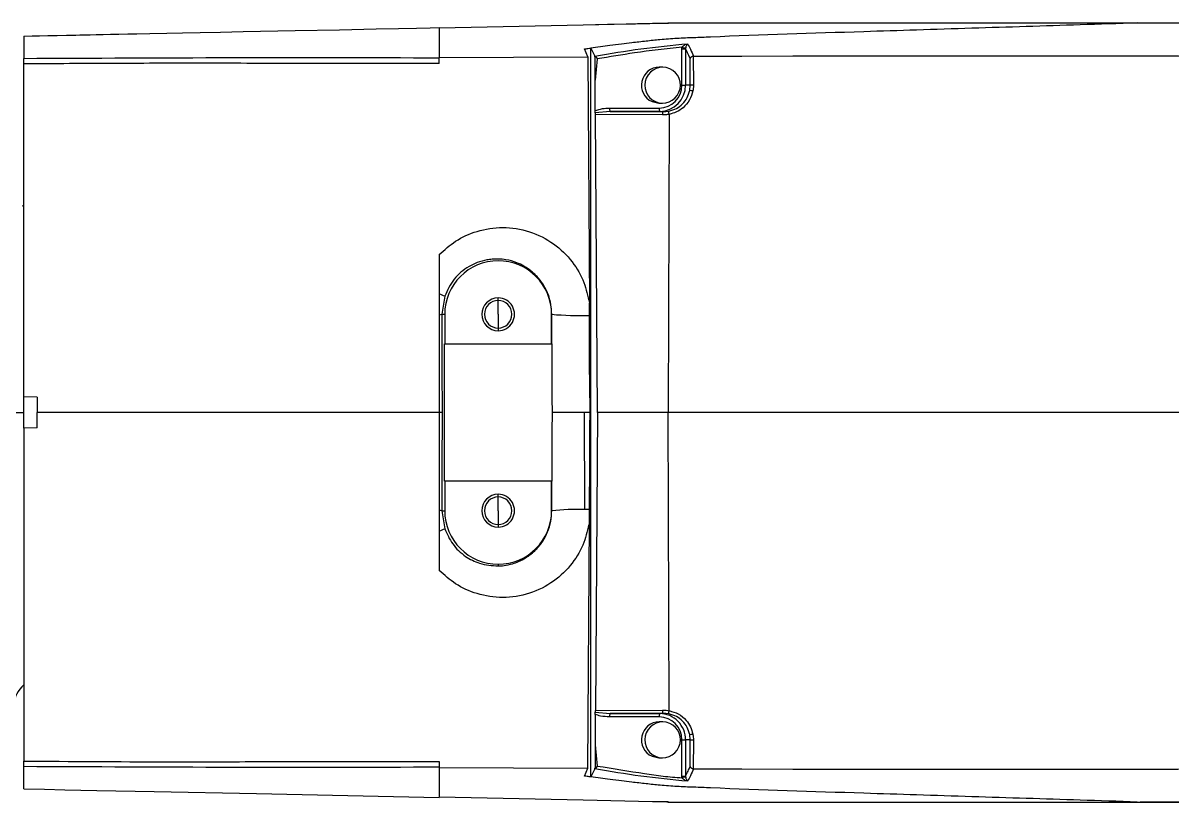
# Model space of a CAD drawing. Header units: millimetres. Extents: x -356 to 237, y 0 to 365.
# Drawn here: x 153.27 to 160.19, y 247.22 to 251.91 of the extents above; entities that cross this region are included whole.
import ezdxf

# ---------------------------------------------------------------- set-up
doc = ezdxf.new("R2010")
doc.units = ezdxf.units.MM

msp = doc.modelspace()

# ---------------------------------------------------------------- linework, layer by layer
at = {"color": 7, "linetype": 'Continuous', "lineweight": 25}
for p, q in [((155.7804, 251.8808), (156.6465, 251.8986)), ((155.7804, 251.8812), (155.7804, 251.8483)), ((157.0645, 251.9072), (157.0871, 251.9077)), ((157.0871, 251.9077), (157.1164, 251.9083)), ((157.1164, 251.9083), (157.1492, 251.909)), ((157.1583, 251.9092), (157.17, 251.9092)), ((157.17, 251.9092), (157.9208, 251.9092)), ((157.9208, 251.9092), (157.9414, 251.9092)), ((157.9414, 251.9092), (159.9814, 251.9092)), ((159.9814, 251.9092), (160.6191, 251.907)), ((159.9814, 251.9092), (166.3472, 251.9092)), ((153.2804, 251.8304), (153.2804, 251.6964)), ((155.7804, 251.8477), (155.7804, 251.7018)), ((156.6738, 251.7059), (156.6535, 251.7532)), ((156.6923, 251.7586), (156.7163, 251.709)), ((156.6923, 247.3747), (156.6923, 251.7586)), ((157.2399, 251.5352), (157.2399, 251.7529)), ((157.2399, 251.7529), (157.2627, 251.7529)), ((157.263, 251.7587), (157.2627, 251.7529)), ((157.2627, 251.7529), (157.2627, 251.5352)), ((153.2804, 251.663), (153.2804, 251.6964)), ((155.7804, 251.7018), (156.6738, 251.7059)), ((155.7804, 251.6656), (155.7804, 251.7018)), ((156.6738, 251.7059), (156.6834, 250.2258)), ((156.7186, 251.5652), (156.7176, 251.7043)), ((156.7312, 251.6929), (156.7186, 251.5652)), ((157.2904, 251.5352), (157.2893, 251.6961)), ((157.3106, 251.7088), (157.3085, 251.7087)), ((157.3085, 251.7087), (157.3097, 251.5358)), ((157.3106, 251.7088), (157.602, 251.7102)), ((157.602, 251.7102), (157.9074, 251.7117)), ((153.2804, 249.6611), (153.2804, 251.663)), ((157.1244, 251.6434), (157.1039, 251.6434)), ((156.7186, 251.3825), (156.7186, 251.5652)), ((157.2399, 251.5352), (157.2627, 251.5352)), ((157.2904, 251.5352), (157.2627, 251.5352)), ((157.2874, 251.5035), (157.2904, 251.5352)), ((156.8044, 251.397), (157.1039, 251.397)), ((157.0608, 251.4361), (157.0813, 251.4361)), ((157.1039, 251.4269), (157.1244, 251.4269)), ((156.8078, 251.3773), (156.7194, 251.369)), ((156.7328, 249.5666), (156.72, 251.3589)), ((157.1232, 251.3564), (156.72, 251.3589)), ((156.8078, 251.3773), (157.1268, 251.3754)), ((157.1073, 251.3773), (156.8078, 251.3773)), ((157.1268, 251.3754), (157.1073, 251.3773)), ((157.1268, 251.3754), (157.1618, 251.3786)), ((157.164, 251.3597), (157.1583, 249.5666)), ((153.2804, 250.8091), (153.2689, 250.8068)), ((155.7804, 250.516), (155.7804, 250.2789)), ((155.7804, 250.2789), (155.7804, 250.155)), ((155.8129, 250.2654), (155.7952, 250.1572)), ((156.1347, 250.2399), (156.1347, 250.2556)), ((156.1347, 250.1572), (156.1347, 250.2399)), ((156.6839, 250.1503), (156.6834, 250.2258)), ((155.7804, 250.155), (155.7804, 249.5666)), ((155.7952, 250.1572), (155.8129, 250.1572)), ((155.8129, 250.1572), (155.8129, 249.98)), ((156.1347, 250.1572), (156.1347, 250.0745)), ((156.4573, 250.1572), (156.4566, 250.1572)), ((156.4566, 249.98), (156.4566, 250.1572)), ((156.4568, 249.98), (156.4573, 250.1572)), ((156.1347, 250.0745), (156.1347, 250.0588)), ((155.8111, 249.1533), (155.8111, 249.98)), ((155.8129, 249.98), (155.8111, 249.98)), ((155.8129, 249.98), (156.4566, 249.98)), ((156.4568, 249.98), (156.4566, 249.98)), ((156.458, 249.98), (156.4591, 249.98)), ((153.3591, 249.6584), (153.2804, 249.6611)), ((153.2804, 249.4722), (153.2804, 249.6611)), ((153.3591, 249.6584), (153.3591, 249.5666)), ((156.6871, 249.6558), (156.6868, 249.5666)), ((156.6871, 249.6558), (156.6877, 249.5666)), ((153.2217, 249.5666), (153.2804, 249.5666)), ((155.7804, 249.5666), (153.3591, 249.5666)), ((153.3591, 249.4749), (153.3591, 249.5666)), ((155.797, 249.5666), (155.7804, 249.5666)), ((155.7804, 249.5666), (155.7804, 248.9783)), ((156.6516, 249.5666), (156.4609, 249.5666)), ((156.6516, 249.5666), (156.6534, 248.983)), ((156.6868, 249.5666), (156.6516, 249.5666)), ((156.6877, 249.5666), (156.6868, 249.5666)), ((156.6868, 249.5666), (156.6871, 249.4775)), ((156.6871, 249.4775), (156.6877, 249.5666)), ((156.7328, 249.5666), (156.72, 247.7744)), ((157.1583, 249.5666), (156.7328, 249.5666)), ((164.1662, 249.5666), (157.1583, 249.5666)), ((157.164, 247.7736), (157.1583, 249.5666)), ((153.3591, 249.4749), (153.2804, 249.4722)), ((153.2804, 249.4722), (153.2804, 247.4703)), ((155.8111, 249.1533), (155.8129, 249.1533)), ((155.8129, 249.1533), (155.8129, 248.9761)), ((156.4566, 249.1533), (155.8129, 249.1533)), ((156.4566, 248.9761), (156.4566, 249.1533)), ((156.4566, 249.1533), (156.4568, 249.1533)), ((156.4573, 248.9761), (156.4568, 249.1533)), ((156.4591, 249.1533), (156.458, 249.1533)), ((156.1347, 249.0588), (156.1347, 249.0745)), ((156.1347, 248.9761), (156.1347, 249.0588)), ((155.7804, 248.9783), (155.7804, 248.8544)), ((155.7952, 248.9761), (155.8129, 248.9761)), ((155.7952, 248.9761), (155.8129, 248.8679)), ((156.1347, 248.9761), (156.1347, 248.8934)), ((156.4573, 248.9761), (156.4566, 248.9761)), ((156.6834, 248.9075), (156.6839, 248.983)), ((156.6738, 247.4274), (156.6834, 248.9075)), ((155.7804, 248.8544), (155.7804, 248.6173)), ((156.1347, 248.8934), (156.1347, 248.8777)), ((156.1347, 248.6542), (156.1347, 248.6436)), ((156.7186, 247.7508), (156.7186, 247.5681)), ((156.7194, 247.7643), (156.8078, 247.756)), ((156.72, 247.7744), (157.1232, 247.7769)), ((157.1039, 247.7363), (156.8044, 247.7363)), ((157.1268, 247.7579), (156.8078, 247.756)), ((156.8078, 247.756), (157.1073, 247.756)), ((157.1268, 247.7579), (157.1073, 247.756)), ((157.1618, 247.7547), (157.1268, 247.7579)), ((157.1244, 247.7064), (157.1039, 247.7064)), ((157.2399, 247.3804), (157.2399, 247.5981)), ((157.2399, 247.5981), (157.2627, 247.5981)), ((157.2904, 247.5981), (157.2627, 247.5981)), ((157.2627, 247.5981), (157.2627, 247.3804)), ((157.2904, 247.5981), (157.2874, 247.6298)), ((157.2893, 247.4372), (157.2904, 247.5981)), ((157.3097, 247.5975), (157.3085, 247.4246)), ((156.7186, 247.5681), (156.7176, 247.429)), ((156.7186, 247.5681), (156.7312, 247.4404)), ((153.2804, 247.4369), (153.2804, 247.4703)), ((155.7804, 247.4677), (155.7804, 247.4315)), ((157.0608, 247.4991), (157.0813, 247.4991)), ((157.1039, 247.4899), (157.1244, 247.4899)), ((153.2804, 247.3029), (153.2804, 247.4369)), ((155.7804, 247.4315), (155.7804, 247.2856)), ((155.7804, 247.4315), (156.6738, 247.4274)), ((156.6535, 247.3801), (156.6738, 247.4274)), ((156.7163, 247.4243), (156.6923, 247.3747)), ((157.2399, 247.3804), (157.2627, 247.3804)), ((157.2627, 247.3804), (157.263, 247.3746)), ((157.3085, 247.4246), (157.3106, 247.4245)), ((157.3106, 247.4245), (157.602, 247.423)), ((157.602, 247.423), (157.9074, 247.4216)), ((157.9074, 247.4216), (160.0922, 247.4213)), ((155.7804, 247.285), (155.7804, 247.2521)), ((156.6465, 247.2347), (155.7804, 247.2525)), ((157.0645, 247.2261), (156.6467, 247.2347)), ((157.1164, 247.225), (157.0871, 247.2256)), ((157.1492, 247.2243), (157.1164, 247.225)), ((157.1583, 247.2241), (157.17, 247.2241)), ((157.17, 247.2241), (157.9208, 247.2241)), ((157.9208, 247.2241), (157.9414, 247.2241)), ((157.9414, 247.2241), (159.9814, 247.2241)), ((159.9814, 247.2241), (166.3472, 247.2241))]:
    msp.add_line(p, q, dxfattribs=at)
at = {"color": 7, "linetype": 'Continuous', "lineweight": 25, "flags": 128}
for points in [[(153.2804, 251.8304), (153.3292, 251.8314), (153.374, 251.8323), (153.4242, 251.8333), (153.4801, 251.8345), (153.5361, 251.8356), (153.5922, 251.8368), (153.6169, 251.8373), (153.6458, 251.8378), (153.6787, 251.8385), (153.7158, 251.8393), (153.757, 251.8401), (153.8024, 251.841), (153.8519, 251.842), (153.9054, 251.8431), (153.959, 251.8442), (154.0373, 251.8458), (154.1405, 251.8479), (154.2342, 251.8498), (154.3418, 251.852), (154.4634, 251.8544), (154.5989, 251.8572), (154.9131, 251.8636), (155.1805, 251.869), (155.4008, 251.8735), (155.5353, 251.8762), (155.6434, 251.8784), (155.7251, 251.8801), (155.7804, 251.8812)], [(156.6467, 251.8986), (156.9278, 251.9044), (157.0645, 251.9072)], [(156.6467, 251.8986), (156.7918, 251.9016), (156.9055, 251.9039)], [(157.0608, 251.4361), (157.1014, 251.4269), (157.1039, 251.4269)], [(155.7952, 250.1572), (155.7962, 249.8265), (155.797, 249.5666)], [(156.6871, 249.6558), (156.6853, 249.9322), (156.6839, 250.1503)], [(155.797, 249.5666), (155.796, 249.2359), (155.7952, 248.9761)], [(156.6839, 248.983), (156.6857, 249.2604), (156.6871, 249.4775)], [(157.0608, 247.4991), (157.1014, 247.4899), (157.1039, 247.4899)], [(153.2804, 247.3029), (153.4039, 247.3004), (153.5269, 247.2979), (153.72, 247.2939), (154.065, 247.2869), (154.681, 247.2744), (155.7804, 247.2521)]]:
    msp.add_lwpolyline(points, dxfattribs=at)
at = {"color": 7, "linetype": 'Continuous', "lineweight": 25}
for centre, radius, start, end in [((157.3005, 251.984), 0.2284, 254.96722, 260.56368), ((157.1055, 251.535), 0.1085, 90.84841, 245.632), ((157.1252, 251.5348), 0.108, 66.92216, 245.97905), ((157.1236, 251.5355), 0.108, 246.92675, 65.97446), ((157.1029, 251.5341), 0.1371, 270.4395, 0.4393), ((157.1061, 251.534), 0.1566, 270.43847, 0.43715), ((157.3075, 251.3261), 0.2097, 89.4015, 94.68733), ((157.2621, 251.2955), 0.2095, 77.79546, 83.04977), ((156.8364, 251.3923), 0.0323, 171.67275, 207.70352), ((157.136, 251.3924), 0.0324, 171.72383, 207.59935), ((157.1532, 251.3606), 0.0303, 150.73249, 187.94103), ((156.1347, 250.1572), 0.3219, 0.00021, 179.99979), ((155.6882, 250.0113), 0.283, 63.85419, 70.9999), ((156.1347, 250.1572), 0.0984, 90.0041, 269.9959), ((156.1347, 250.1572), 0.0827, 90, 270), ((156.1347, 250.1572), 0.0984, 269.99863, 90.00137), ((156.1347, 250.1572), 0.0827, 270, 90), ((155.7773, 250.226), 0.0711, 272.51362, 284.57639), ((156.632, 252.176), 2.0263, 265.05289, 271.46629), ((156.1347, 248.9761), 0.0984, 90.0041, 269.9959), ((156.1347, 248.9761), 0.0827, 90, 270), ((156.1347, 248.9761), 0.0984, 269.99863, 90.00137), ((156.1347, 248.9761), 0.0827, 270, 90), ((155.7771, 248.9064), 0.0719, 75.4949, 87.41509), ((156.1347, 248.9761), 0.3219, 180.00075, 269.99842), ((156.1347, 248.9761), 0.3219, 269.99991, 359.99925), ((156.6152, 247.2724), 1.711, 88.71965, 95.29389), ((156.6702, 243.79), 5.193, 89.84939, 90.18588), ((155.6876, 249.1236), 0.2847, 289.01478, 296.11704), ((153.3791, 247.8061), 0.1574, 128.84438, 180.00854), ((156.8364, 247.741), 0.0323, 152.30102, 188.32271), ((157.136, 247.7409), 0.0324, 152.40518, 188.27165), ((157.1029, 247.5992), 0.1371, 359.55988, 89.55937), ((157.1061, 247.5993), 0.1566, 359.56116, 89.56152), ((157.1532, 247.7727), 0.0303, 172.05897, 209.26751), ((157.1055, 247.5979), 0.1085, 90.84841, 245.632), ((157.1252, 247.5978), 0.108, 66.92463, 245.97757), ((157.1236, 247.5985), 0.108, 246.92811, 65.97409), ((157.2619, 247.839), 0.2108, 276.95194, 282.17523), ((157.3075, 247.8075), 0.2101, 265.33109, 270.60787), ((157.3005, 247.1493), 0.2284, 99.43632, 105.03278)]:
    msp.add_arc(centre, radius, start, end, dxfattribs=at)
for points, knots in [([(159.9814, 251.9092), (159.8667, 251.9055), (159.6439, 251.8984), (159.3121, 251.8877), (158.9839, 251.8771), (158.6579, 251.8668), (158.1334, 251.8503), (157.6864, 251.836), (157.3116, 251.8203), (157.2101, 251.8167), (157.1146, 251.8097), (157.0241, 251.7995), (156.9469, 251.791), (156.8741, 251.7823), (156.7919, 251.7721), (156.7305, 251.7638), (156.6923, 251.7586)], [0, 0, 0, 0, 0.104494, 0.203016, 0.302387, 0.403571, 0.500012, 0.780373, 0.810851, 0.841632, 0.872835, 0.898068, 0.924565, 0.943562, 0.964852, 1, 1, 1, 1]), ([(156.9055, 251.9039), (156.9352, 251.9045), (156.9882, 251.9056), (157.0412, 251.9067), (157.0645, 251.9072)], [0, 0, 0, 0, 0.5604921, 1, 1, 1, 1]), ([(157.1492, 251.909), (157.1531, 251.909), (157.16, 251.9091), (157.1669, 251.9092), (157.17, 251.9092)], [0, 0, 0, 0, 0.558584, 1, 1, 1, 1]), ([(157.1492, 251.909), (157.1509, 251.909), (157.1539, 251.9091), (157.157, 251.9091), (157.1583, 251.9092)], [0, 0, 0, 0, 0.559667, 1, 1, 1, 1]), ([(155.7804, 251.8483), (155.7804, 251.8482), (155.7804, 251.848), (155.7804, 251.8478), (155.7804, 251.8477)], [0, 0, 0, 0, 0.495388, 1, 1, 1, 1]), ([(156.6535, 251.7532), (156.6607, 251.7542), (156.6736, 251.756), (156.6866, 251.7578), (156.6923, 251.7586)], [0, 0, 0, 0, 0.559982, 1, 1, 1, 1]), ([(156.7163, 251.709), (156.8088, 251.7252), (156.9939, 251.7576), (157.181, 251.7754), (157.2746, 251.7844)], [0, 0, 0, 0, 0.499516, 1, 1, 1, 1]), ([(157.2412, 251.7634), (157.1457, 251.7531), (156.9749, 251.7346), (156.8057, 251.7056), (156.7312, 251.6929)], [0, 0, 0, 0, 0.559798, 1, 1, 1, 1]), ([(157.2399, 251.7529), (157.24, 251.7549), (157.2401, 251.7584), (157.2409, 251.7619), (157.2412, 251.7634)], [0, 0, 0, 0, 0.5597816, 1, 1, 1, 1]), ([(157.2412, 251.7634), (157.242, 251.7647), (157.2437, 251.7674), (157.2484, 251.7721), (157.2581, 251.7791), (157.268, 251.7823), (157.2746, 251.7844)], [0, 0, 0, 0, 0.1140481, 0.2358118, 0.4896871, 1, 1, 1, 1]), ([(157.2893, 251.6961), (157.2846, 251.7074), (157.2765, 251.7267), (157.2667, 251.7452), (157.2627, 251.7529)], [0, 0, 0, 0, 0.584708, 1, 1, 1, 1]), ([(157.2746, 251.7844), (157.2722, 251.7811), (157.2682, 251.7757), (157.2654, 251.7681), (157.2638, 251.7629), (157.2633, 251.7601), (157.263, 251.7587)], [0, 0, 0, 0, 0.428449, 0.701043, 0.849005, 1, 1, 1, 1]), ([(157.2746, 251.7844), (157.2807, 251.7734), (157.2943, 251.7489), (157.3048, 251.723), (157.3106, 251.7088)], [0, 0, 0, 0, 0.450325, 1, 1, 1, 1]), ([(153.2804, 251.6964), (153.6971, 251.6984), (154.5304, 251.7025), (155.3638, 251.7011), (155.7804, 251.7004)], [0, 0, 0, 0, 0.500086, 1, 1, 1, 1]), ([(155.7804, 251.6656), (155.497, 251.6656), (155.0304, 251.6656), (154.3804, 251.6672), (153.8304, 251.6665), (153.4637, 251.6641), (153.2804, 251.663)], [0, 0, 0, 0, 0.339998, 0.559995, 0.779992, 1, 1, 1, 1]), ([(156.7176, 251.7043), (156.7174, 251.7052), (156.7171, 251.7068), (156.7166, 251.7083), (156.7163, 251.709)], [0, 0, 0, 0, 0.565319, 1, 1, 1, 1]), ([(156.7312, 251.6929), (156.7312, 251.6937), (156.7312, 251.6951), (156.7303, 251.6973), (156.7287, 251.6992), (156.7247, 251.7023), (156.7207, 251.7034), (156.7176, 251.7043)], [0, 0, 0, 0, 0.114918, 0.229688, 0.356462, 0.503336, 1, 1, 1, 1]), ([(157.3085, 251.7087), (157.3063, 251.7083), (157.3017, 251.7073), (157.2962, 251.7045), (157.2916, 251.7008), (157.2901, 251.6978), (157.2893, 251.6961)], [0, 0, 0, 0, 0.283037, 0.578609, 0.773094, 1, 1, 1, 1]), ([(157.9074, 251.7117), (158.2715, 251.7121), (158.8735, 251.7127), (159.6018, 251.7122), (159.9659, 251.712), (160.0922, 251.712)], [0, 0, 0, 0, 0.5, 0.826637, 1, 1, 1, 1]), ([(160.0922, 251.712), (160.1256, 251.7125), (160.1924, 251.7136), (160.3114, 251.7059), (160.397, 251.6998), (160.4494, 251.6961)], [0, 0, 0, 0, 0.2800567, 0.5599383, 1, 1, 1, 1]), ([(157.3097, 251.5358), (157.3096, 251.5292), (157.3093, 251.5172), (157.3073, 251.5055), (157.3063, 251.5003)], [0, 0, 0, 0, 0.5600146, 1, 1, 1, 1]), ([(157.1618, 251.3786), (157.1778, 251.3833), (157.208, 251.3923), (157.2458, 251.4216), (157.2744, 251.4585), (157.2831, 251.4887), (157.2874, 251.5035)], [0, 0, 0, 0, 0.265633, 0.500699, 0.754455, 1, 1, 1, 1]), ([(157.3063, 251.5003), (157.3008, 251.4817), (157.2894, 251.4436), (157.2521, 251.4007), (157.2089, 251.3719), (157.1788, 251.3637), (157.164, 251.3597)], [0, 0, 0, 0, 0.273119, 0.55926, 0.783964, 1, 1, 1, 1]), ([(156.7186, 251.3825), (156.733, 251.3871), (156.7609, 251.396), (156.7903, 251.3967), (156.8044, 251.397)], [0, 0, 0, 0, 0.515896, 1, 1, 1, 1]), ([(156.7194, 251.369), (156.7191, 251.3711), (156.7186, 251.3756), (156.7186, 251.3801), (156.7186, 251.3825)], [0, 0, 0, 0, 0.474237, 1, 1, 1, 1]), ([(156.72, 251.3589), (156.72, 251.3608), (156.7199, 251.3642), (156.7195, 251.3676), (156.7194, 251.369)], [0, 0, 0, 0, 0.58183, 1, 1, 1, 1]), ([(157.1639, 251.3604), (157.1564, 251.3591), (157.1429, 251.3567), (157.1292, 251.3565), (157.1232, 251.3564)], [0, 0, 0, 0, 0.559705, 1, 1, 1, 1]), ([(157.1639, 251.3604), (157.1635, 251.3626), (157.1627, 251.3667), (157.1621, 251.3713), (157.1617, 251.3743), (157.1616, 251.3758), (157.1614, 251.3774), (157.1617, 251.3783), (157.1618, 251.3786)], [0, 0, 0, 0, 0.365386, 0.687992, 0.75334, 0.848367, 0.94382, 1, 1, 1, 1]), ([(157.164, 251.3597), (157.164, 251.3598), (157.164, 251.36), (157.1639, 251.3603), (157.1639, 251.3604)], [0, 0, 0, 0, 0.558214, 1, 1, 1, 1]), ([(155.7804, 250.516), (155.8118, 250.5445), (155.8785, 250.6052), (156.0101, 250.6638), (156.164, 250.6872), (156.3254, 250.6618), (156.4713, 250.5885), (156.5828, 250.4798), (156.6556, 250.3554), (156.6745, 250.2672), (156.6834, 250.2258)], [0, 0, 0, 0, 0.107677, 0.228937, 0.361296, 0.500002, 0.638708, 0.771069, 0.892324, 1, 1, 1, 1]), ([(156.4573, 250.1572), (156.4564, 250.1768), (156.4545, 250.2164), (156.4386, 250.2733), (156.4134, 250.327), (156.3855, 250.3662), (156.3595, 250.3942), (156.3387, 250.4132), (156.3151, 250.4312), (156.2847, 250.4503), (156.2407, 250.4712), (156.1889, 250.4855), (156.1383, 250.4905), (156.1001, 250.4893), (156.0572, 250.4836), (156.0099, 250.4705), (155.9569, 250.4451), (155.9101, 250.4115), (155.854, 250.3554), (155.8295, 250.3016), (155.8129, 250.2654)], [0, 0, 0, 0, 0.063005, 0.127523, 0.188666, 0.25316, 0.281647, 0.3118, 0.343642, 0.377179, 0.427114, 0.500062, 0.549112, 0.590165, 0.623129, 0.688148, 0.747264, 0.811636, 0.87312, 1, 1, 1, 1]), ([(156.4609, 249.5666), (156.4605, 249.6435), (156.4597, 249.7813), (156.4593, 249.9191), (156.4591, 249.98)], [0, 0, 0, 0, 0.558017, 1, 1, 1, 1]), ([(156.4591, 249.1533), (156.4593, 249.2307), (156.4598, 249.3685), (156.4606, 249.5063), (156.4609, 249.5666)], [0, 0, 0, 0, 0.562027, 1, 1, 1, 1]), ([(156.1347, 248.6436), (156.1465, 248.6443), (156.1757, 248.646), (156.217, 248.6551), (156.2602, 248.6708), (156.298, 248.6904), (156.3327, 248.7147), (156.3692, 248.7475), (156.4044, 248.7911), (156.4346, 248.8488), (156.4539, 248.9109), (156.4562, 248.9546), (156.4573, 248.9761)], [0, 0, 0, 0, 0.068873, 0.171181, 0.246405, 0.33715, 0.419658, 0.494027, 0.623507, 0.744825, 0.874173, 1, 1, 1, 1]), ([(156.6834, 248.9075), (156.6745, 248.866), (156.6556, 248.7779), (156.5828, 248.6535), (156.4713, 248.5448), (156.3254, 248.4715), (156.164, 248.4461), (156.0101, 248.4695), (155.8785, 248.5281), (155.8118, 248.5888), (155.7804, 248.6173)], [0, 0, 0, 0, 0.107672, 0.228931, 0.361289, 0.499995, 0.6387, 0.77106, 0.892321, 1, 1, 1, 1]), ([(155.8129, 248.8679), (155.827, 248.8363), (155.8559, 248.7713), (155.9322, 248.7007), (156.0271, 248.6516), (156.0965, 248.6464), (156.1347, 248.6436)], [0, 0, 0, 0, 0.246462, 0.505868, 0.728305, 1, 1, 1, 1]), ([(156.7186, 247.7508), (156.7186, 247.7531), (156.7186, 247.7577), (156.7191, 247.7621), (156.7194, 247.7643)], [0, 0, 0, 0, 0.52334, 1, 1, 1, 1]), ([(156.8044, 247.7363), (156.7866, 247.7368), (156.7572, 247.7377), (156.7294, 247.7471), (156.7186, 247.7508)], [0, 0, 0, 0, 0.6089331, 1, 1, 1, 1]), ([(156.7194, 247.7643), (156.7196, 247.7661), (156.7199, 247.7695), (156.72, 247.7729), (156.72, 247.7744)], [0, 0, 0, 0, 0.540632, 1, 1, 1, 1]), ([(157.1232, 247.7769), (157.1309, 247.7767), (157.1446, 247.7764), (157.158, 247.774), (157.1639, 247.7729)], [0, 0, 0, 0, 0.56044, 1, 1, 1, 1]), ([(157.1618, 247.7547), (157.1617, 247.7553), (157.1614, 247.7572), (157.162, 247.7611), (157.1627, 247.7666), (157.1635, 247.7707), (157.1639, 247.7729)], [0, 0, 0, 0, 0.094531, 0.31144, 0.634312, 1, 1, 1, 1]), ([(157.2874, 247.6298), (157.2831, 247.6446), (157.2744, 247.6748), (157.2458, 247.7117), (157.208, 247.741), (157.1778, 247.7499), (157.1618, 247.7547)], [0, 0, 0, 0, 0.2456112, 0.4994593, 0.7344675, 1, 1, 1, 1]), ([(157.1639, 247.7729), (157.1639, 247.7731), (157.164, 247.7733), (157.164, 247.7735), (157.164, 247.7736)], [0, 0, 0, 0, 0.560318, 1, 1, 1, 1]), ([(157.164, 247.7736), (157.1828, 247.7681), (157.2213, 247.7568), (157.2648, 247.7201), (157.2941, 247.6774), (157.3023, 247.6475), (157.3063, 247.633)], [0, 0, 0, 0, 0.2762952, 0.5632701, 0.7866047, 1, 1, 1, 1]), ([(157.3063, 247.633), (157.3075, 247.6264), (157.3094, 247.6146), (157.3096, 247.6027), (157.3097, 247.5975)], [0, 0, 0, 0, 0.559929, 1, 1, 1, 1]), ([(153.2804, 247.4703), (153.5637, 247.4684), (154.0304, 247.4652), (154.6804, 247.4671), (155.2304, 247.4676), (155.597, 247.4677), (155.7804, 247.4677)], [0, 0, 0, 0, 0.3400053, 0.5600023, 0.7799994, 1, 1, 1, 1]), ([(155.7804, 247.4329), (155.3638, 247.4322), (154.5304, 247.4308), (153.6971, 247.4349), (153.2804, 247.4369)], [0, 0, 0, 0, 0.499918, 1, 1, 1, 1]), ([(156.6923, 247.3747), (156.685, 247.3757), (156.6721, 247.3775), (156.6592, 247.3793), (156.6535, 247.3801)], [0, 0, 0, 0, 0.560087, 1, 1, 1, 1]), ([(156.7163, 247.4243), (156.7166, 247.425), (156.7171, 247.4265), (156.7174, 247.4281), (156.7176, 247.429)], [0, 0, 0, 0, 0.433759, 1, 1, 1, 1]), ([(157.2746, 247.3489), (157.181, 247.3578), (156.9939, 247.3757), (156.8088, 247.4081), (156.7163, 247.4243)], [0, 0, 0, 0, 0.500484, 1, 1, 1, 1]), ([(156.7176, 247.429), (156.7207, 247.4299), (156.7246, 247.431), (156.7285, 247.4339), (156.7301, 247.4357), (156.7312, 247.4379), (156.7312, 247.4396), (156.7312, 247.4404)], [0, 0, 0, 0, 0.4943458, 0.6258821, 0.7461841, 0.8730322, 1, 1, 1, 1]), ([(156.7312, 247.4404), (156.8261, 247.4251), (156.9584, 247.4038), (157.1282, 247.378), (157.2036, 247.3726), (157.2412, 247.3699)], [0, 0, 0, 0, 0.560128, 0.780157, 1, 1, 1, 1]), ([(157.2412, 247.3699), (157.2408, 247.3718), (157.2401, 247.3753), (157.24, 247.3789), (157.2399, 247.3804)], [0, 0, 0, 0, 0.55933, 1, 1, 1, 1]), ([(157.2627, 247.3804), (157.2678, 247.3904), (157.2775, 247.4089), (157.2856, 247.4282), (157.2893, 247.4372)], [0, 0, 0, 0, 0.535419, 1, 1, 1, 1]), ([(157.3106, 247.4245), (157.3048, 247.4103), (157.2943, 247.3844), (157.2807, 247.3599), (157.2746, 247.3489)], [0, 0, 0, 0, 0.5496251, 1, 1, 1, 1]), ([(157.2893, 247.4372), (157.2901, 247.4355), (157.2916, 247.4324), (157.2962, 247.4288), (157.3017, 247.426), (157.3063, 247.425), (157.3085, 247.4246)], [0, 0, 0, 0, 0.226678, 0.421558, 0.717002, 1, 1, 1, 1]), ([(160.0922, 247.4213), (160.1518, 247.4209), (160.2135, 247.4204), (160.2905, 247.4262), (160.35, 247.4302), (160.4074, 247.4342), (160.4494, 247.4372)], [0, 0, 0, 0, 0.499517, 0.51728, 0.647359, 1, 1, 1, 1]), ([(159.9814, 247.2241), (159.8668, 247.2278), (159.644, 247.2349), (159.3123, 247.2456), (158.9841, 247.2561), (158.6583, 247.2665), (158.1339, 247.283), (157.687, 247.2973), (157.3124, 247.313), (157.2109, 247.3165), (157.1148, 247.3235), (157.024, 247.3338), (156.9469, 247.3423), (156.8747, 247.351), (156.7925, 247.3611), (156.7308, 247.3695), (156.6923, 247.3747)], [0, 0, 0, 0, 0.104466, 0.202962, 0.302308, 0.403462, 0.499878, 0.780139, 0.81062, 0.841395, 0.872649, 0.898289, 0.924643, 0.943287, 0.964559, 1, 1, 1, 1]), ([(157.2746, 247.3489), (157.268, 247.351), (157.2581, 247.3541), (157.2484, 247.3612), (157.2437, 247.3659), (157.242, 247.3686), (157.2412, 247.3699)], [0, 0, 0, 0, 0.510328, 0.764189, 0.885862, 1, 1, 1, 1]), ([(157.263, 247.3746), (157.2633, 247.3732), (157.2638, 247.3704), (157.2654, 247.3652), (157.2682, 247.3576), (157.2722, 247.3522), (157.2746, 247.3489)], [0, 0, 0, 0, 0.150974, 0.299072, 0.571474, 1, 1, 1, 1]), ([(155.7804, 247.2856), (155.7804, 247.2855), (155.7804, 247.2853), (155.7804, 247.2851), (155.7804, 247.285)], [0, 0, 0, 0, 0.495731, 1, 1, 1, 1]), ([(157.0871, 247.2256), (157.0833, 247.2257), (157.0758, 247.2258), (157.0682, 247.226), (157.0645, 247.2261)], [0, 0, 0, 0, 0.50229, 1, 1, 1, 1]), ([(157.1492, 247.2243), (157.1531, 247.2243), (157.16, 247.2242), (157.1669, 247.2241), (157.17, 247.2241)], [0, 0, 0, 0, 0.558584, 1, 1, 1, 1]), ([(157.1583, 247.2241), (157.1566, 247.2242), (157.1536, 247.2242), (157.1505, 247.2243), (157.1492, 247.2243)], [0, 0, 0, 0, 0.560695, 1, 1, 1, 1]), ([(159.9814, 247.2241), (159.9868, 247.2241), (160.003, 247.2242), (160.0561, 247.2244), (160.1048, 247.2245), (160.1444, 247.2247), (160.1523, 247.2247), (160.1779, 247.2248), (160.2284, 247.225), (160.38, 247.2255), (160.5129, 247.2259), (160.6191, 247.2263)], [0, 0, 0, 0, 0.025639, 0.075858, 0.249989, 0.254522, 0.262235, 0.287138, 0.374991, 0.499993, 1, 1, 1, 1])]:
    msp.add_open_spline(points, degree=3, knots=knots, dxfattribs=at)

doc.saveas('drawing.dxf')
